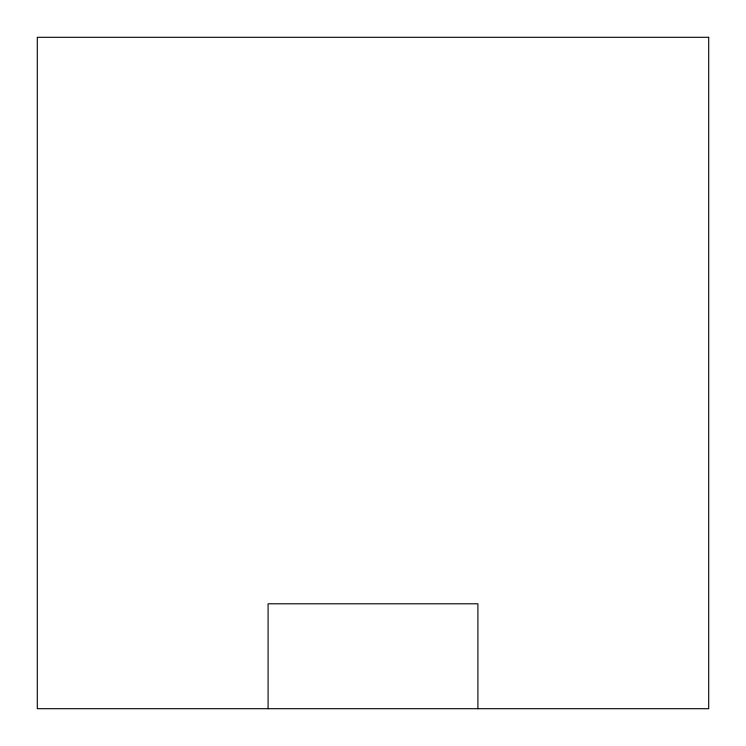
<?xml version="1.0" encoding="UTF-8"?>
<svg xmlns="http://www.w3.org/2000/svg" width="746" height="746" viewBox="0 0 746 746"><rect width="100%" height="100%" fill="white"/><g stroke="black" fill="none" stroke-linecap="round" stroke-linejoin="round"><path stroke-width="1.12" d="M477.906 708.7L477.906 603.794L268.094 603.794L268.094 708.7M708.7 37.3L37.3 37.3L37.3 708.7L708.7 708.7L708.7 37.3"/></g></svg>
